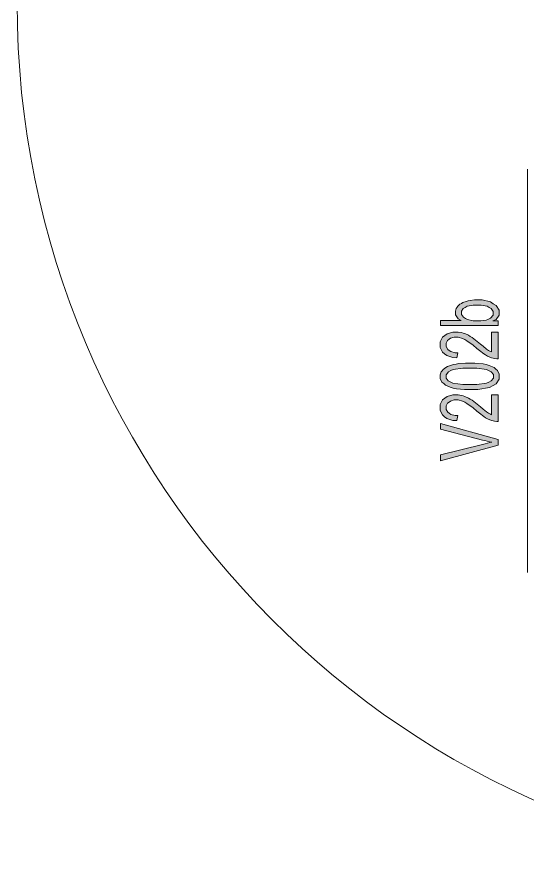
# Model space of a CAD drawing. Header units: millimetres. Extents: x 568 to 57335, y 85 to 28579.
# Drawn here: x 56462.5 to 56505, y 28032.3 to 28103.6 of the extents above; entities that cross this region are included whole.
import ezdxf

# ---------------------------------------------------------------- set-up
doc = ezdxf.new("R2010")
doc.units = ezdxf.units.MM

msp = doc.modelspace()

# ---------------------------------------------------------------- hatches: boundary and pattern name
h = msp.add_hatch(color=0)
h.paths.add_polyline_path([(56502.51, 28078.331), (56502.51, 28077.951), (56497.709, 28077.951), (56497.709, 28078.362), (56499.426, 28078.362), (56499.19, 28078.491), (56498.955, 28078.825), (56498.955, 28079.03), (56498.955, 28079.144), (56499.015, 28079.357), (56499.084, 28079.456), (56499.145, 28079.554), (56499.327, 28079.722), (56499.449, 28079.782), (56499.563, 28079.851), (56499.844, 28079.949), (56500.011, 28079.987), (56500.178, 28080.025), (56500.527, 28080.063), (56500.717, 28080.063), (56501.166, 28080.063), (56501.857, 28079.904), (56502.1, 28079.752), (56502.343, 28079.6), (56502.586, 28079.228), (56502.586, 28079.007), (56502.586, 28078.795), (56502.328, 28078.453), (56502.07, 28078.331)])
h.paths.add_polyline_path([(56500.748, 28078.331), (56501.059, 28078.331), (56501.507, 28078.392), (56501.644, 28078.445), (56501.872, 28078.544), (56502.1, 28078.81), (56502.1, 28078.977), (56502.1, 28079.106), (56501.933, 28079.342), (56501.766, 28079.44), (56501.599, 28079.539), (56501.097, 28079.638), (56500.771, 28079.638), (56500.429, 28079.638), (56499.927, 28079.539), (56499.76, 28079.448), (56499.6, 28079.357), (56499.441, 28079.129), (56499.441, 28078.992), (56499.441, 28078.855), (56499.608, 28078.627), (56499.775, 28078.529), (56499.942, 28078.43), (56500.429, 28078.331)])
h = msp.add_hatch(color=0)
h.dxf.hatch_style = 2
h.paths.add_polyline_path([(56501.941, 28077.397), (56502.51, 28077.397), (56502.51, 28075.178), (56502.404, 28075.178), (56502.199, 28075.201), (56502.1, 28075.224), (56501.941, 28075.269), (56501.621, 28075.406), (56501.462, 28075.497), (56501.302, 28075.588), (56500.945, 28075.862), (56500.74, 28076.037), (56500.413, 28076.31), (56499.904, 28076.683), (56499.722, 28076.774), (56499.532, 28076.872), (56499.175, 28076.971), (56499.008, 28076.971), (56498.833, 28076.971), (56498.544, 28076.88), (56498.423, 28076.796), (56498.301, 28076.705), (56498.18, 28076.477), (56498.18, 28076.341), (56498.18, 28076.189), (56498.309, 28075.953), (56498.438, 28075.862), (56498.56, 28075.771), (56498.917, 28075.68), (56499.145, 28075.68), (56499.076, 28075.254), (56498.742, 28075.277), (56498.225, 28075.444), (56498.043, 28075.581), (56497.868, 28075.725), (56497.694, 28076.105), (56497.694, 28076.348), (56497.694, 28076.591), (56497.883, 28076.971), (56498.073, 28077.108), (56498.263, 28077.252), (56498.742, 28077.389), (56499.023, 28077.389), (56499.167, 28077.389), (56499.449, 28077.351), (56499.593, 28077.313), (56499.73, 28077.268), (56500.026, 28077.131), (56500.178, 28077.04), (56500.33, 28076.941), (56500.755, 28076.622), (56501.021, 28076.401), (56501.242, 28076.219), (56501.545, 28075.976), (56501.621, 28075.923), (56501.705, 28075.87), (56501.865, 28075.786), (56501.941, 28075.748)])
h = msp.add_hatch(color=0)
h.paths.add_polyline_path([(56500.14, 28072.625), (56499.714, 28072.625), (56499.031, 28072.686), (56498.772, 28072.747), (56498.514, 28072.808), (56498.111, 28072.99), (56497.975, 28073.112), (56497.83, 28073.233), (56497.694, 28073.537), (56497.694, 28073.72), (56497.694, 28073.856), (56497.769, 28074.092), (56497.845, 28074.191), (56497.921, 28074.297), (56498.149, 28074.464), (56498.294, 28074.532), (56498.446, 28074.593), (56498.795, 28074.7), (56499.008, 28074.738), (56499.221, 28074.776), (56499.783, 28074.814), (56500.14, 28074.814), (56500.565, 28074.814), (56501.249, 28074.753), (56501.507, 28074.692), (56501.766, 28074.631), (56502.168, 28074.449), (56502.313, 28074.327), (56502.45, 28074.206), (56502.594, 28073.902), (56502.594, 28073.72), (56502.594, 28073.476), (56502.343, 28073.097), (56502.092, 28072.96), (56501.796, 28072.793), (56500.816, 28072.625)])
h.paths.add_polyline_path([(56500.148, 28073.051), (56500.733, 28073.051), (56501.523, 28073.142), (56501.72, 28073.241), (56501.91, 28073.34), (56502.108, 28073.575), (56502.108, 28073.72), (56502.108, 28073.864), (56501.91, 28074.099), (56501.713, 28074.198), (56501.523, 28074.289), (56500.733, 28074.388), (56500.148, 28074.388), (56499.555, 28074.388), (56498.765, 28074.297), (56498.567, 28074.198), (56498.377, 28074.099), (56498.18, 28073.856), (56498.18, 28073.712), (56498.18, 28073.575), (56498.354, 28073.347), (56498.522, 28073.264), (56498.742, 28073.157), (56499.555, 28073.051)])
h = msp.add_hatch(color=0)
h.dxf.hatch_style = 2
h.paths.add_polyline_path([(56501.941, 28072.185), (56502.51, 28072.185), (56502.51, 28069.966), (56502.404, 28069.966), (56502.199, 28069.989), (56502.1, 28070.012), (56501.941, 28070.057), (56501.621, 28070.194), (56501.462, 28070.285), (56501.302, 28070.377), (56500.945, 28070.65), (56500.74, 28070.825), (56500.413, 28071.098), (56499.904, 28071.463), (56499.722, 28071.562), (56499.532, 28071.661), (56499.175, 28071.759), (56499.008, 28071.759), (56498.833, 28071.759), (56498.544, 28071.668), (56498.423, 28071.577), (56498.301, 28071.493), (56498.18, 28071.266), (56498.18, 28071.121), (56498.18, 28070.977), (56498.309, 28070.734), (56498.438, 28070.65), (56498.56, 28070.559), (56498.917, 28070.468), (56499.145, 28070.468), (56499.076, 28070.042), (56498.742, 28070.065), (56498.225, 28070.225), (56498.043, 28070.369), (56497.868, 28070.513), (56497.694, 28070.893), (56497.694, 28071.136), (56497.694, 28071.372), (56497.883, 28071.759), (56498.073, 28071.896), (56498.263, 28072.04), (56498.742, 28072.177), (56499.023, 28072.177), (56499.167, 28072.177), (56499.449, 28072.139), (56499.593, 28072.094), (56499.73, 28072.056), (56500.026, 28071.919), (56500.178, 28071.82), (56500.33, 28071.729), (56500.755, 28071.41), (56501.021, 28071.19), (56501.242, 28071), (56501.545, 28070.764), (56501.621, 28070.711), (56501.705, 28070.658), (56501.865, 28070.574), (56501.941, 28070.536)])
h = msp.add_hatch(color=0)
h.dxf.hatch_style = 2
h.paths.add_polyline_path([(56502.51, 28068.014), (56497.709, 28066.715), (56497.709, 28067.201), (56501.196, 28068.067), (56501.409, 28068.12), (56501.804, 28068.211), (56501.986, 28068.249), (56501.789, 28068.287), (56501.394, 28068.378), (56501.196, 28068.424), (56497.709, 28069.336), (56497.709, 28069.792), (56502.51, 28068.477)])

# ---------------------------------------------------------------- linework, layer by layer
at = {"color": 0, "lineweight": 0}
msp.add_lwpolyline([(56504.934, 28057.423), (56504.934, 28090.92)], dxfattribs=at)
for points in [[(56502.51, 28078.331), (56502.51, 28077.951), (56497.709, 28077.951), (56497.709, 28078.362), (56499.426, 28078.362), (56499.19, 28078.491), (56498.955, 28078.825), (56498.955, 28079.03), (56498.955, 28079.144), (56499.015, 28079.357), (56499.084, 28079.456), (56499.145, 28079.554), (56499.327, 28079.722), (56499.449, 28079.782), (56499.563, 28079.851), (56499.844, 28079.949), (56500.011, 28079.987), (56500.178, 28080.025), (56500.527, 28080.063), (56500.717, 28080.063), (56501.166, 28080.063), (56501.857, 28079.904), (56502.1, 28079.752), (56502.343, 28079.6), (56502.586, 28079.228), (56502.586, 28079.007), (56502.586, 28078.795), (56502.328, 28078.453), (56502.07, 28078.331)], [(56500.748, 28078.331), (56501.059, 28078.331), (56501.507, 28078.392), (56501.644, 28078.445), (56501.872, 28078.544), (56502.1, 28078.81), (56502.1, 28078.977), (56502.1, 28079.106), (56501.933, 28079.342), (56501.766, 28079.44), (56501.599, 28079.539), (56501.097, 28079.638), (56500.771, 28079.638), (56500.429, 28079.638), (56499.927, 28079.539), (56499.76, 28079.448), (56499.6, 28079.357), (56499.441, 28079.129), (56499.441, 28078.992), (56499.441, 28078.855), (56499.608, 28078.627), (56499.775, 28078.529), (56499.942, 28078.43), (56500.429, 28078.331)], [(56501.941, 28077.397), (56502.51, 28077.397), (56502.51, 28075.178), (56502.404, 28075.178), (56502.199, 28075.201), (56502.1, 28075.224), (56501.941, 28075.269), (56501.621, 28075.406), (56501.462, 28075.497), (56501.302, 28075.588), (56500.945, 28075.862), (56500.74, 28076.037), (56500.413, 28076.31), (56499.904, 28076.683), (56499.722, 28076.774), (56499.532, 28076.872), (56499.175, 28076.971), (56499.008, 28076.971), (56498.833, 28076.971), (56498.544, 28076.88), (56498.423, 28076.796), (56498.301, 28076.705), (56498.18, 28076.477), (56498.18, 28076.341), (56498.18, 28076.189), (56498.309, 28075.953), (56498.438, 28075.862), (56498.56, 28075.771), (56498.917, 28075.68), (56499.145, 28075.68), (56499.076, 28075.254), (56498.742, 28075.277), (56498.225, 28075.444), (56498.043, 28075.581), (56497.868, 28075.725), (56497.694, 28076.105), (56497.694, 28076.348), (56497.694, 28076.591), (56497.883, 28076.971), (56498.073, 28077.108), (56498.263, 28077.252), (56498.742, 28077.389), (56499.023, 28077.389), (56499.167, 28077.389), (56499.449, 28077.351), (56499.593, 28077.313), (56499.73, 28077.268), (56500.026, 28077.131), (56500.178, 28077.04), (56500.33, 28076.941), (56500.755, 28076.622), (56501.021, 28076.401), (56501.242, 28076.219), (56501.545, 28075.976), (56501.621, 28075.923), (56501.705, 28075.87), (56501.865, 28075.786), (56501.941, 28075.748)], [(56500.14, 28072.625), (56499.714, 28072.625), (56499.031, 28072.686), (56498.772, 28072.747), (56498.514, 28072.808), (56498.111, 28072.99), (56497.975, 28073.112), (56497.83, 28073.233), (56497.694, 28073.537), (56497.694, 28073.72), (56497.694, 28073.856), (56497.769, 28074.092), (56497.845, 28074.191), (56497.921, 28074.297), (56498.149, 28074.464), (56498.294, 28074.532), (56498.446, 28074.593), (56498.795, 28074.7), (56499.008, 28074.738), (56499.221, 28074.776), (56499.783, 28074.814), (56500.14, 28074.814), (56500.565, 28074.814), (56501.249, 28074.753), (56501.507, 28074.692), (56501.766, 28074.631), (56502.168, 28074.449), (56502.313, 28074.327), (56502.45, 28074.206), (56502.594, 28073.902), (56502.594, 28073.72), (56502.594, 28073.476), (56502.343, 28073.097), (56502.092, 28072.96), (56501.796, 28072.793), (56500.816, 28072.625)], [(56500.148, 28073.051), (56500.733, 28073.051), (56501.523, 28073.142), (56501.72, 28073.241), (56501.91, 28073.34), (56502.108, 28073.575), (56502.108, 28073.72), (56502.108, 28073.864), (56501.91, 28074.099), (56501.713, 28074.198), (56501.523, 28074.289), (56500.733, 28074.388), (56500.148, 28074.388), (56499.555, 28074.388), (56498.765, 28074.297), (56498.567, 28074.198), (56498.377, 28074.099), (56498.18, 28073.856), (56498.18, 28073.712), (56498.18, 28073.575), (56498.354, 28073.347), (56498.522, 28073.264), (56498.742, 28073.157), (56499.555, 28073.051)], [(56501.941, 28072.185), (56502.51, 28072.185), (56502.51, 28069.966), (56502.404, 28069.966), (56502.199, 28069.989), (56502.1, 28070.012), (56501.941, 28070.057), (56501.621, 28070.194), (56501.462, 28070.285), (56501.302, 28070.377), (56500.945, 28070.65), (56500.74, 28070.825), (56500.413, 28071.098), (56499.904, 28071.463), (56499.722, 28071.562), (56499.532, 28071.661), (56499.175, 28071.759), (56499.008, 28071.759), (56498.833, 28071.759), (56498.544, 28071.668), (56498.423, 28071.577), (56498.301, 28071.493), (56498.18, 28071.266), (56498.18, 28071.121), (56498.18, 28070.977), (56498.309, 28070.734), (56498.438, 28070.65), (56498.56, 28070.559), (56498.917, 28070.468), (56499.145, 28070.468), (56499.076, 28070.042), (56498.742, 28070.065), (56498.225, 28070.225), (56498.043, 28070.369), (56497.868, 28070.513), (56497.694, 28070.893), (56497.694, 28071.136), (56497.694, 28071.372), (56497.883, 28071.759), (56498.073, 28071.896), (56498.263, 28072.04), (56498.742, 28072.177), (56499.023, 28072.177), (56499.167, 28072.177), (56499.449, 28072.139), (56499.593, 28072.094), (56499.73, 28072.056), (56500.026, 28071.919), (56500.178, 28071.82), (56500.33, 28071.729), (56500.755, 28071.41), (56501.021, 28071.19), (56501.242, 28071), (56501.545, 28070.764), (56501.621, 28070.711), (56501.705, 28070.658), (56501.865, 28070.574), (56501.941, 28070.536)], [(56502.51, 28068.014), (56497.709, 28066.715), (56497.709, 28067.201), (56501.196, 28068.067), (56501.409, 28068.12), (56501.804, 28068.211), (56501.986, 28068.249), (56501.789, 28068.287), (56501.394, 28068.378), (56501.196, 28068.424), (56497.709, 28069.336), (56497.709, 28069.792), (56502.51, 28068.477)]]:
    msp.add_lwpolyline(points, close=True, dxfattribs=at)
msp.add_ellipse((56534.807, 28104.706), major_axis=(0, 72.393), ratio=0.998688, start_param=0, end_param=6.283185, dxfattribs=at)

doc.saveas('drawing.dxf')
